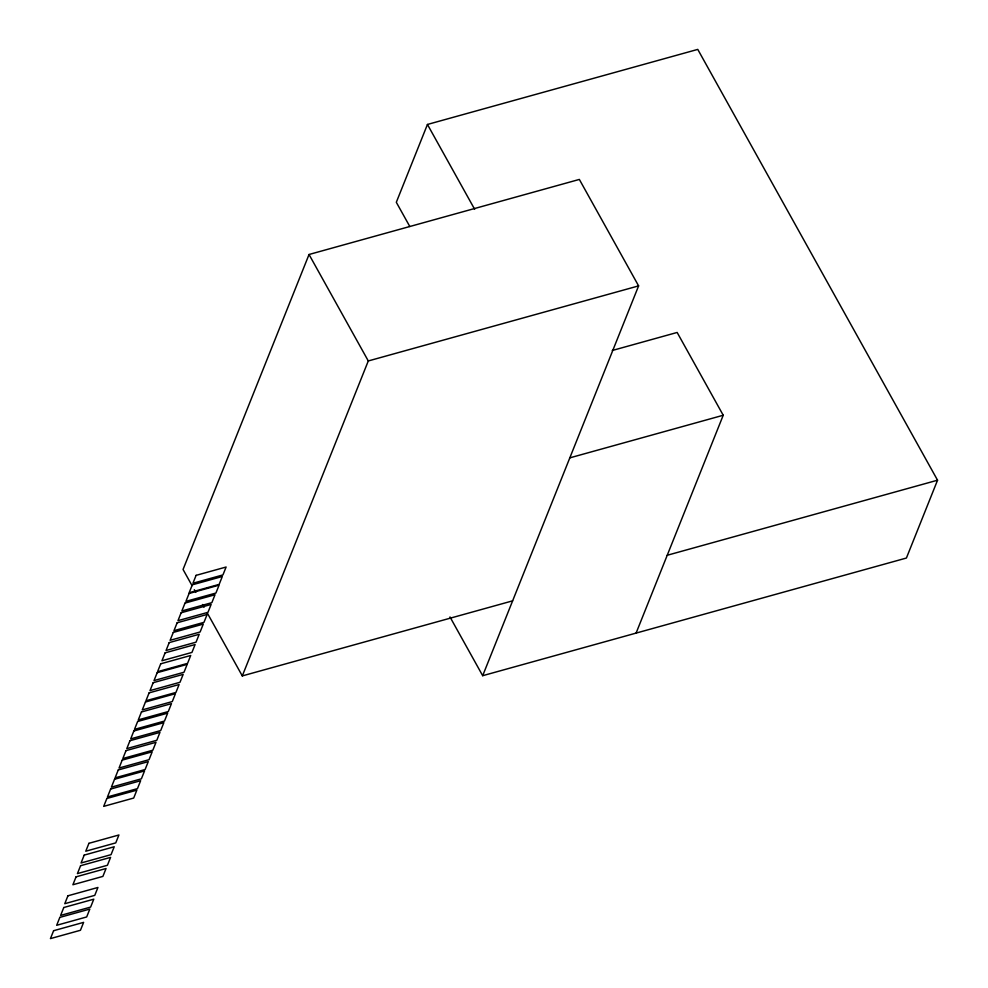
<?xml version="1.0" encoding="UTF-8"?>
<svg xmlns="http://www.w3.org/2000/svg" width="988" height="988" viewBox="0 0 988 988"><rect width="100%" height="100%" fill="white"/><g stroke="black" fill="none" stroke-linecap="round" stroke-linejoin="round"><path stroke-width="1.48" d="M409.81 226.524L396.312 202.293L427.446 124.463L697.763 49.4L937.55 480.205L906.416 558.035L482.687 675.693L638.606 285.89L579.351 179.433L309.034 254.496L183.052 569.471L192.055 585.637M512.611 600.852L242.295 675.915L368.289 360.953L309.034 254.496M636.099 633.098L723.228 415.256L677.15 332.462L612.251 350.493M368.289 360.953L638.606 285.89M569.817 457.852L723.228 415.256M667.233 555.268L937.55 480.205M427.446 124.463L474.66 209.283M449.985 616.944L482.687 675.693M194.303 589.688L195.797 592.38M202.552 604.508L204.047 607.2M207.048 612.585L242.295 675.915M53.611 930.708L50.45 938.6L80.448 930.276L83.61 922.372L53.611 930.708M67.925 895.795L64.776 903.699L94.774 895.363L97.923 887.471L67.925 895.795M84.215 855.102L81.053 862.993L111.051 854.657L114.213 846.765L84.215 855.102M88.92 843.32L85.771 851.211L115.757 842.888L118.918 834.984L88.92 843.32M106.865 798.477L103.703 806.369L133.701 798.045L136.85 790.141L106.865 798.477M110.631 789.054L107.47 796.946L137.468 788.622L140.629 780.718L110.631 789.054M114.546 779.26L111.385 787.152L141.383 778.828L144.544 770.936L114.546 779.26M118.264 769.961L115.102 777.852L145.1 769.529L148.262 761.625L118.264 769.961M122.191 760.13L119.042 768.034L149.04 759.698L152.189 751.806L122.191 760.13M125.995 750.645L122.833 758.537L152.831 750.213L155.993 742.309L125.995 750.645M129.959 740.716L126.81 748.608L156.808 740.284L159.957 732.38L129.959 740.716M133.849 730.984L130.7 738.888L160.686 730.552L163.847 722.66L133.849 730.984M137.653 721.487L134.492 729.379L164.49 721.055L167.651 713.151L137.653 721.487M141.457 711.978L138.295 719.869L168.293 711.545L171.455 703.641L141.457 711.978M145.446 702.011L142.284 709.903L172.283 701.579L175.444 693.675L145.446 702.011M149.102 692.872L145.94 700.764L175.938 692.44L179.1 684.536L149.102 692.872M153.165 682.708L150.003 690.612L180.001 682.276L183.163 674.384L153.165 682.708M157.178 672.68L154.017 680.584L184.015 672.248L187.177 664.356L157.178 672.68M160.723 663.8L157.561 671.704L187.559 663.368L190.721 655.476L160.723 663.8M165.107 652.858L161.946 660.75L191.944 652.426L195.105 644.534L165.107 652.858M169.207 642.608L166.046 650.512L196.044 642.175L199.206 634.284L169.207 642.608M173.283 632.419L170.121 640.31L200.119 631.987L203.281 624.095L173.283 632.419M177.136 622.786L173.974 630.677L203.973 622.341L207.134 614.45L177.136 622.786M181.137 612.77L177.976 620.662L207.974 612.338L211.136 604.434L181.137 612.77M185.015 603.088L181.854 610.979L211.852 602.655L215.014 594.751L185.015 603.088M192.314 584.822L189.153 592.726L219.151 584.39L222.312 576.498L192.314 584.822M196.106 575.349L192.944 583.253L222.942 574.917L226.104 567.026L196.106 575.349M189.079 593.479L185.917 601.371L215.915 593.047L219.077 585.155L189.079 593.479M59.836 917.383L56.687 925.287L86.685 916.95L89.834 909.059L59.836 917.383M63.788 907.515L60.626 915.407L90.624 907.083L93.786 899.191L63.788 907.515M76.064 876.838L72.902 884.742L102.9 876.405L106.049 868.514L76.064 876.838M80.584 865.71L77.422 873.602L107.42 865.278L110.582 857.374L80.584 865.71"/></g></svg>
